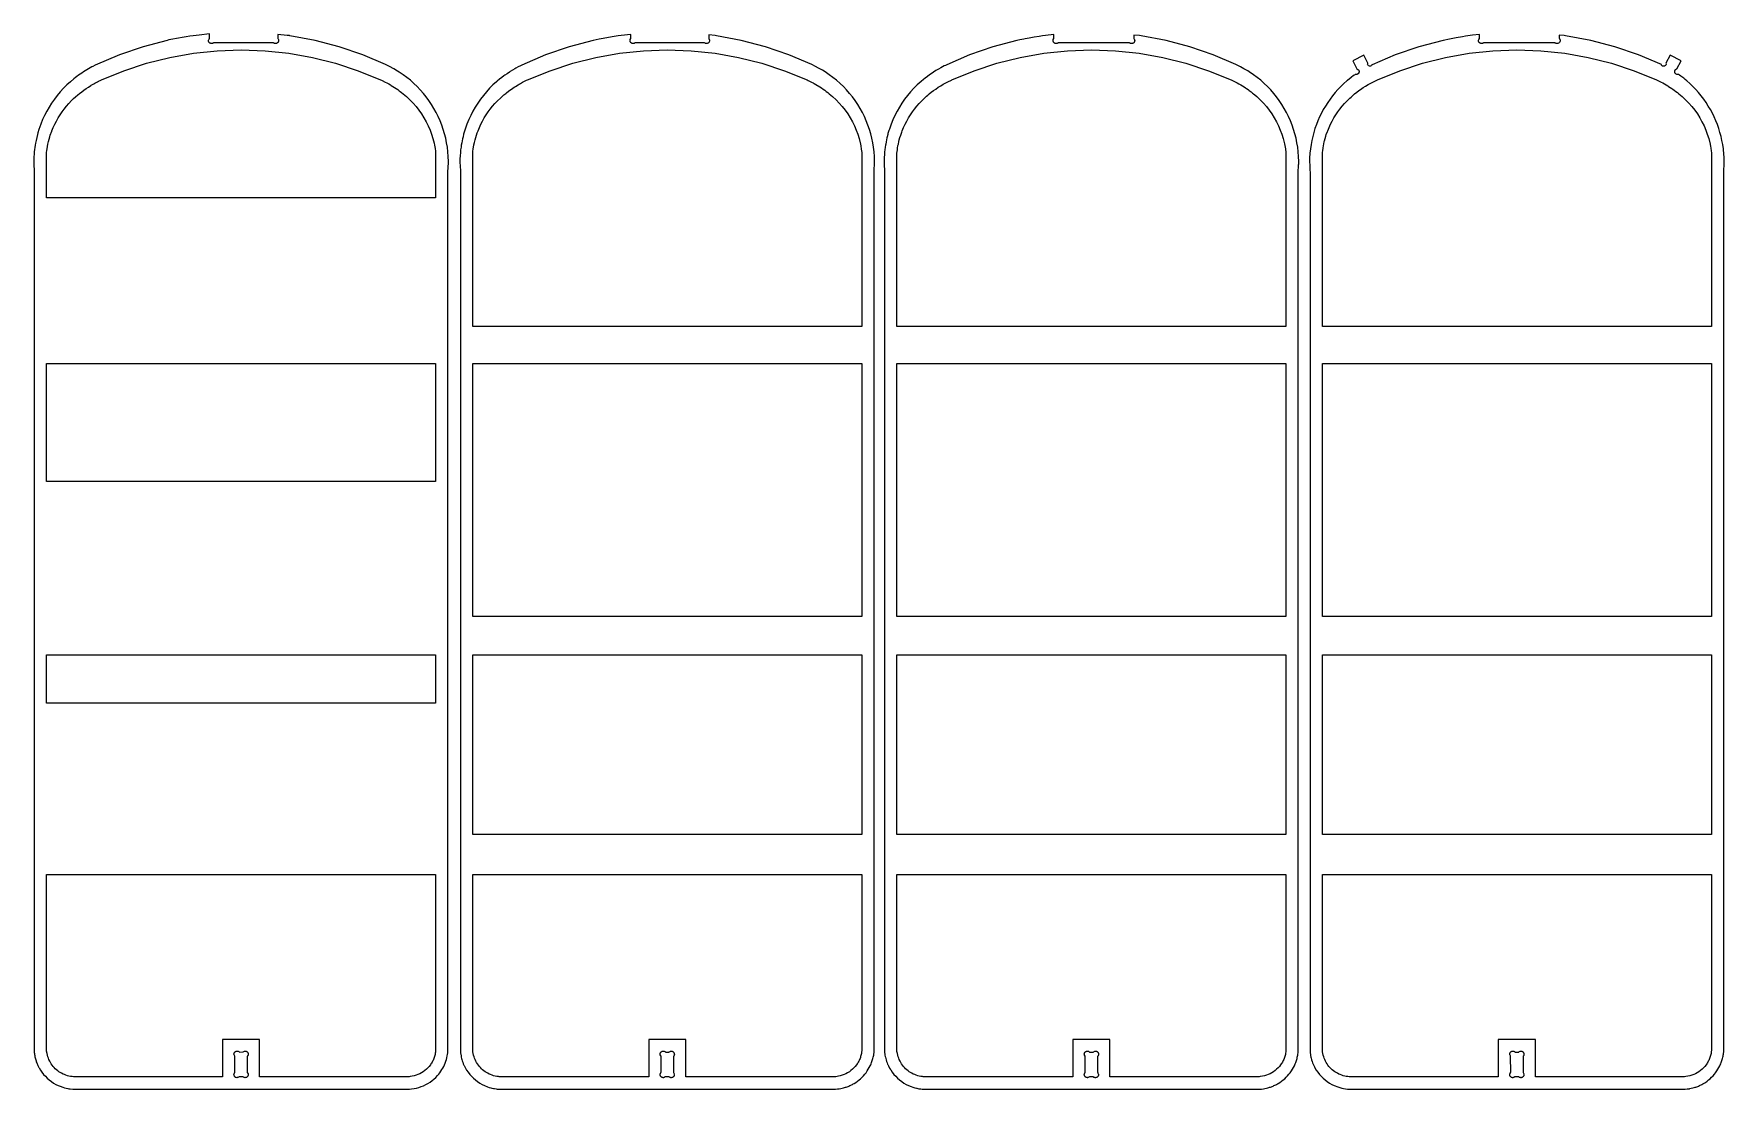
# Model space of a CAD drawing. Extents: x 104.9 to 190.6, y -82.9 to -13.6.
# Drawn here: x 104.91 to 138.97, y -82.93 to -61.69 of the extents above; entities that cross this region are included whole.
import ezdxf

# ---------------------------------------------------------------- set-up
doc = ezdxf.new("R2010")
doc.units = 0
doc.layers.get('0').update_dxf_attribs({"linetype": 'CONTINUOUS'})
doc.layers.add('SECTIONCUTEDGES', color=18, linetype='CONTINUOUS')

msp = doc.modelspace()

# ---------------------------------------------------------------- linework, layer by layer
for points in [[(113.755, -73.418), (113.755, -68.323), (121.591, -68.323), (121.591, -73.418)], [(113.755, -77.804), (113.755, -74.188), (121.591, -74.188), (121.59, -77.804)]]:
    msp.add_lwpolyline(points, close=True)
at = {"layer": 'SECTIONCUTEDGES'}
for points in [[(105.459, -82.882), (105.475, -82.888), (105.497, -82.895), (105.532, -82.906), (105.56, -82.913), (105.598, -82.921), (105.616, -82.924), (105.645, -82.928), (105.697, -82.933), (112.477, -82.933), (112.522, -82.929), (112.571, -82.922), (112.62, -82.912), (112.669, -82.898), (112.716, -82.882), (112.762, -82.863), (112.807, -82.842), (112.851, -82.817), (112.893, -82.79), (112.934, -82.761), (112.972, -82.729), (113.009, -82.695), (113.044, -82.659), (113.068, -82.63), (113.091, -82.601), (113.112, -82.571), (113.133, -82.54), (113.152, -82.508), (113.169, -82.475), (113.185, -82.441), (113.199, -82.407), (113.212, -82.372), (113.224, -82.336), (113.234, -82.3), (113.242, -82.264), (113.247, -82.234), (113.252, -82.204), (113.254, -82.191), (113.254, -82.181), (113.254, -64.462), (113.255, -64.443), (113.257, -64.397), (113.26, -64.351), (113.263, -64.304), (113.264, -64.258), (113.261, -64.156), (113.254, -64.064), (113.243, -63.971), (113.228, -63.88), (113.209, -63.789), (113.187, -63.699), (113.16, -63.61), (113.13, -63.523), (113.096, -63.436), (113.058, -63.352), (113.017, -63.269), (112.972, -63.187), (112.924, -63.108), (112.872, -63.031), (112.818, -62.956), (112.76, -62.884), (112.698, -62.814), (112.634, -62.747), (112.568, -62.683), (112.498, -62.622), (112.426, -62.564), (112.351, -62.509), (112.273, -62.456), (112.24, -62.435), (112.162, -62.389), (112.078, -62.345), (111.998, -62.306), (111.537, -62.108), (111.063, -61.945), (110.579, -61.818), (110.071, -61.723), (110.061, -61.722), (110.017, -61.717), (109.826, -61.697), (109.826, -61.778), (109.832, -61.789), (109.84, -61.803), (109.841, -61.805), (109.843, -61.812), (109.844, -61.82), (109.843, -61.829), (109.842, -61.835), (109.84, -61.841), (109.837, -61.847), (109.834, -61.853), (109.828, -61.861), (109.826, -61.864), (109.817, -61.87), (109.808, -61.875), (109.803, -61.878), (109.794, -61.88), (109.786, -61.882), (109.777, -61.882), (109.763, -61.879), (109.755, -61.876), (109.748, -61.873), (109.741, -61.867), (109.737, -61.864), (108.536, -61.864), (108.53, -61.869), (108.524, -61.873), (108.521, -61.875), (108.515, -61.878), (108.509, -61.88), (108.502, -61.881), (108.499, -61.881), (108.492, -61.882), (108.486, -61.881), (108.479, -61.88), (108.472, -61.878), (108.469, -61.877), (108.463, -61.874), (108.457, -61.871), (108.451, -61.866), (108.447, -61.863), (108.445, -61.86), (108.439, -61.852), (108.434, -61.843), (108.433, -61.838), (108.431, -61.829), (108.43, -61.818), (108.431, -61.812), (108.434, -61.802), (108.441, -61.79), (108.448, -61.776), (108.448, -61.686), (108.241, -61.71), (108.122, -61.725), (108.055, -61.734), (107.978, -61.745), (107.902, -61.758), (107.825, -61.771), (107.787, -61.778), (107.712, -61.793), (107.633, -61.809), (107.598, -61.817), (107.111, -61.945), (106.637, -62.108), (106.149, -62.319), (106.101, -62.343), (106.082, -62.353), (106.047, -62.372), (106.013, -62.392), (105.979, -62.412), (105.945, -62.432), (105.911, -62.453), (105.878, -62.475), (105.845, -62.498), (105.813, -62.52), (105.781, -62.544), (105.749, -62.568), (105.718, -62.592), (105.648, -62.65), (105.576, -62.716), (105.509, -62.783), (105.444, -62.853), (105.383, -62.926), (105.325, -63.002), (105.27, -63.08), (105.219, -63.16), (105.171, -63.243), (105.128, -63.328), (105.088, -63.414), (105.052, -63.503), (105.013, -63.614), (104.993, -63.68), (104.984, -63.71), (104.969, -63.771), (104.956, -63.831), (104.946, -63.884), (104.938, -63.928), (104.931, -63.972), (104.926, -64.017), (104.921, -64.062), (104.917, -64.106), (104.913, -64.163), (104.911, -64.221), (104.911, -64.284), (104.913, -64.327), (104.915, -64.361), (104.917, -64.395), (104.92, -64.445), (104.92, -64.462), (104.92, -82.181), (104.921, -82.194), (104.924, -82.217), (104.927, -82.237), (104.93, -82.258), (104.934, -82.279), (104.939, -82.299), (104.944, -82.32), (104.949, -82.34), (104.956, -82.36), (104.962, -82.38), (104.97, -82.4), (104.978, -82.42), (104.986, -82.439), (104.995, -82.459), (105.014, -82.496), (105.017, -82.502), (105.045, -82.548), (105.075, -82.592), (105.108, -82.635), (105.144, -82.674), (105.182, -82.712), (105.223, -82.747), (105.266, -82.779), (105.31, -82.809), (105.357, -82.836), (105.405, -82.86)], [(113.991, -82.86), (114.048, -82.883), (114.088, -82.897), (114.12, -82.906), (114.136, -82.91), (114.173, -82.919), (114.189, -82.922), (114.229, -82.928), (114.245, -82.93), (114.283, -82.933), (121.063, -82.933), (121.105, -82.929), (121.137, -82.925), (121.167, -82.92), (121.197, -82.914), (121.226, -82.907), (121.244, -82.902), (121.262, -82.896), (121.28, -82.89), (121.298, -82.884), (121.316, -82.877), (121.334, -82.87), (121.351, -82.862), (121.368, -82.854), (121.385, -82.846), (121.402, -82.837), (121.419, -82.828), (121.435, -82.818), (121.47, -82.797), (121.503, -82.773), (121.536, -82.748), (121.567, -82.722), (121.597, -82.693), (121.625, -82.664), (121.652, -82.633), (121.677, -82.601), (121.701, -82.567), (121.723, -82.533), (121.743, -82.497), (121.761, -82.461), (121.771, -82.44), (121.78, -82.42), (121.788, -82.399), (121.796, -82.378), (121.803, -82.357), (121.809, -82.335), (121.816, -82.314), (121.821, -82.292), (121.826, -82.27), (121.831, -82.249), (121.834, -82.227), (121.839, -82.198), (121.839, -82.19), (121.84, -82.181), (121.84, -64.462), (121.84, -64.452), (121.843, -64.397), (121.847, -64.332), (121.849, -64.286), (121.849, -64.249), (121.846, -64.156), (121.839, -64.064), (121.829, -63.971), (121.814, -63.88), (121.795, -63.789), (121.772, -63.699), (121.746, -63.61), (121.716, -63.523), (121.682, -63.436), (121.644, -63.352), (121.603, -63.269), (121.558, -63.187), (121.51, -63.108), (121.458, -63.031), (121.403, -62.956), (121.345, -62.884), (121.284, -62.814), (121.22, -62.747), (121.153, -62.683), (121.084, -62.622), (121.011, -62.564), (120.937, -62.509), (120.853, -62.452), (120.798, -62.418), (120.763, -62.398), (120.72, -62.374), (120.658, -62.343), (120.583, -62.306), (120.123, -62.108), (119.649, -61.945), (119.164, -61.818), (118.662, -61.724), (118.638, -61.721), (118.507, -61.707), (118.507, -61.778), (118.508, -61.78), (118.519, -61.799), (118.522, -61.805), (118.524, -61.811), (118.525, -61.818), (118.525, -61.824), (118.525, -61.828), (118.524, -61.834), (118.52, -61.845), (118.518, -61.848), (118.515, -61.854), (118.508, -61.863), (118.497, -61.871), (118.487, -61.877), (118.477, -61.88), (118.475, -61.881), (118.464, -61.882), (118.46, -61.882), (118.449, -61.881), (118.441, -61.879), (118.434, -61.875), (118.426, -61.87), (118.421, -61.866), (118.42, -61.864), (118.419, -61.864), (117.027, -61.864), (117.021, -61.87), (117.015, -61.874), (117.011, -61.876), (117.007, -61.878), (117.003, -61.879), (116.998, -61.88), (116.994, -61.881), (116.989, -61.882), (116.985, -61.882), (116.98, -61.882), (116.976, -61.881), (116.971, -61.88), (116.967, -61.879), (116.957, -61.875), (116.955, -61.874), (116.946, -61.869), (116.94, -61.864), (116.936, -61.858), (116.927, -61.844), (116.926, -61.842), (116.924, -61.833), (116.923, -61.828), (116.922, -61.82), (116.923, -61.815), (116.925, -61.805), (116.927, -61.8), (116.94, -61.778), (116.94, -61.776), (116.94, -61.696), (116.747, -61.72), (116.684, -61.729), (116.6, -61.741), (116.49, -61.758), (116.38, -61.777), (116.3, -61.792), (116.182, -61.817), (115.697, -61.945), (115.223, -62.108), (114.743, -62.315), (114.715, -62.329), (114.668, -62.353), (114.622, -62.379), (114.605, -62.388), (114.556, -62.416), (114.508, -62.446), (114.492, -62.456), (114.445, -62.488), (114.399, -62.52), (114.383, -62.532), (114.338, -62.566), (114.293, -62.601), (114.245, -62.641), (114.234, -62.651), (114.162, -62.716), (114.094, -62.783), (114.03, -62.853), (113.968, -62.926), (113.91, -63.002), (113.856, -63.08), (113.805, -63.16), (113.757, -63.243), (113.713, -63.328), (113.673, -63.414), (113.638, -63.503), (113.602, -63.603), (113.589, -63.644), (113.571, -63.705), (113.558, -63.757), (113.548, -63.799), (113.539, -63.841), (113.531, -63.883), (113.524, -63.926), (113.518, -63.968), (113.51, -64.024), (113.505, -64.08), (113.5, -64.137), (113.497, -64.211), (113.497, -64.229), (113.497, -64.292), (113.499, -64.331), (113.502, -64.379), (113.504, -64.416), (113.506, -64.471), (113.507, -82.194), (113.508, -82.209), (113.511, -82.225), (113.518, -82.268), (113.522, -82.288), (113.529, -82.316), (113.534, -82.336), (113.543, -82.364), (113.552, -82.392), (113.563, -82.42), (113.575, -82.447), (113.579, -82.456), (113.593, -82.483), (113.606, -82.507), (113.616, -82.524), (113.631, -82.548), (113.661, -82.592), (113.694, -82.635), (113.73, -82.674), (113.768, -82.712), (113.809, -82.747), (113.851, -82.779), (113.896, -82.809), (113.942, -82.836)], [(122.536, -82.86), (122.588, -82.881), (122.623, -82.893), (122.658, -82.904), (122.696, -82.914), (122.703, -82.916), (122.742, -82.923), (122.782, -82.929), (122.806, -82.932), (122.827, -82.933), (129.609, -82.933), (129.629, -82.932), (129.647, -82.93), (129.682, -82.925), (129.712, -82.92), (129.742, -82.914), (129.771, -82.907), (129.789, -82.902), (129.807, -82.896), (129.825, -82.89), (129.843, -82.884), (129.861, -82.877), (129.879, -82.87), (129.896, -82.862), (129.913, -82.854), (129.93, -82.846), (129.947, -82.837), (129.964, -82.828), (129.98, -82.818), (130.015, -82.797), (130.048, -82.773), (130.081, -82.748), (130.112, -82.722), (130.142, -82.693), (130.17, -82.664), (130.197, -82.633), (130.222, -82.601), (130.246, -82.567), (130.268, -82.533), (130.288, -82.497), (130.306, -82.461), (130.316, -82.44), (130.325, -82.42), (130.333, -82.399), (130.341, -82.378), (130.348, -82.357), (130.355, -82.335), (130.361, -82.314), (130.366, -82.292), (130.371, -82.27), (130.376, -82.249), (130.379, -82.227), (130.383, -82.202), (130.385, -82.183), (130.385, -64.462), (130.386, -64.434), (130.389, -64.378), (130.393, -64.323), (130.394, -64.304), (130.394, -64.258), (130.391, -64.156), (130.384, -64.064), (130.374, -63.971), (130.359, -63.88), (130.34, -63.789), (130.318, -63.699), (130.291, -63.61), (130.261, -63.523), (130.227, -63.436), (130.189, -63.352), (130.148, -63.269), (130.103, -63.187), (130.055, -63.108), (130.003, -63.031), (129.948, -62.956), (129.89, -62.884), (129.829, -62.814), (129.765, -62.747), (129.698, -62.683), (129.629, -62.622), (129.557, -62.564), (129.482, -62.509), (129.393, -62.449), (129.369, -62.434), (129.29, -62.388), (129.224, -62.353), (129.184, -62.333), (129.128, -62.306), (128.672, -62.11), (128.203, -61.947), (127.723, -61.82), (127.221, -61.726), (127.188, -61.721), (127.072, -61.71), (127.072, -61.776), (127.073, -61.778), (127.082, -61.794), (127.086, -61.803), (127.089, -61.811), (127.09, -61.818), (127.09, -61.824), (127.089, -61.832), (127.086, -61.841), (127.083, -61.849), (127.081, -61.853), (127.076, -61.86), (127.07, -61.866), (127.063, -61.871), (127.055, -61.876), (127.047, -61.879), (127.043, -61.88), (127.034, -61.882), (127.026, -61.882), (127.016, -61.881), (127.007, -61.879), (126.997, -61.874), (126.993, -61.872), (126.987, -61.867), (126.985, -61.864), (126.983, -61.864), (125.55, -61.864), (125.545, -61.869), (125.542, -61.872), (125.535, -61.875), (125.528, -61.878), (125.52, -61.881), (125.513, -61.882), (125.505, -61.882), (125.497, -61.881), (125.489, -61.879), (125.482, -61.876), (125.475, -61.873), (125.468, -61.868), (125.462, -61.863), (125.456, -61.855), (125.452, -61.848), (125.448, -61.841), (125.446, -61.833), (125.446, -61.831), (125.445, -61.824), (125.445, -61.817), (125.445, -61.815), (125.447, -61.808), (125.45, -61.8), (125.462, -61.78), (125.463, -61.776), (125.463, -61.699), (125.406, -61.706), (125.23, -61.728), (125.168, -61.737), (125.065, -61.753), (124.962, -61.77), (124.881, -61.785), (124.855, -61.79), (124.777, -61.806), (124.712, -61.82), (124.232, -61.947), (123.763, -62.11), (123.304, -62.308), (123.276, -62.321), (123.252, -62.333), (123.182, -62.37), (123.134, -62.397), (123.085, -62.427), (123.037, -62.457), (122.99, -62.488), (122.959, -62.51), (122.913, -62.543), (122.867, -62.578), (122.838, -62.602), (122.787, -62.644), (122.707, -62.716), (122.639, -62.783), (122.575, -62.853), (122.513, -62.926), (122.455, -63.002), (122.401, -63.08), (122.349, -63.16), (122.302, -63.243), (122.258, -63.328), (122.218, -63.415), (122.183, -63.503), (122.147, -63.603), (122.137, -63.633), (122.119, -63.695), (122.114, -63.716), (122.103, -63.757), (122.098, -63.778), (122.089, -63.82), (122.08, -63.862), (122.073, -63.904), (122.069, -63.926), (122.063, -63.968), (122.056, -64.024), (122.052, -64.061), (122.047, -64.118), (122.043, -64.174), (122.042, -64.238), (122.042, -64.283), (122.042, -64.301), (122.045, -64.346), (122.049, -64.416), (122.051, -64.471), (122.052, -82.19), (122.057, -82.236), (122.059, -82.247), (122.065, -82.278), (122.067, -82.288), (122.074, -82.316), (122.082, -82.345), (122.091, -82.373), (122.101, -82.401), (122.112, -82.429), (122.116, -82.438), (122.129, -82.465), (122.152, -82.51), (122.169, -82.539), (122.175, -82.547), (122.206, -82.592), (122.239, -82.635), (122.275, -82.674), (122.313, -82.712), (122.354, -82.747), (122.396, -82.779), (122.441, -82.809), (122.488, -82.836)], [(131.107, -82.86), (131.181, -82.889), (131.222, -82.902), (131.26, -82.912), (131.298, -82.92), (131.337, -82.927), (131.377, -82.932), (131.399, -82.933), (138.181, -82.933), (138.221, -82.929), (138.234, -82.928), (138.264, -82.924), (138.274, -82.922), (138.303, -82.916), (138.333, -82.909), (138.361, -82.902), (138.379, -82.896), (138.397, -82.89), (138.415, -82.884), (138.432, -82.877), (138.45, -82.87), (138.467, -82.862), (138.485, -82.854), (138.502, -82.846), (138.518, -82.837), (138.535, -82.828), (138.552, -82.818), (138.586, -82.797), (138.62, -82.773), (138.652, -82.748), (138.683, -82.722), (138.713, -82.693), (138.741, -82.664), (138.768, -82.633), (138.793, -82.601), (138.817, -82.567), (138.839, -82.533), (138.859, -82.497), (138.878, -82.461), (138.887, -82.44), (138.896, -82.42), (138.904, -82.399), (138.912, -82.378), (138.919, -82.357), (138.926, -82.335), (138.932, -82.314), (138.938, -82.292), (138.943, -82.27), (138.947, -82.249), (138.951, -82.227), (138.954, -82.204), (138.956, -82.186), (138.956, -82.181), (138.956, -64.462), (138.958, -64.406), (138.962, -64.351), (138.965, -64.304), (138.966, -64.258), (138.963, -64.162), (138.96, -64.116), (138.949, -63.999), (138.937, -63.916), (138.921, -63.834), (138.903, -63.753), (138.881, -63.672), (138.857, -63.593), (138.829, -63.514), (138.798, -63.436), (138.765, -63.36), (138.728, -63.285), (138.688, -63.212), (138.646, -63.14), (138.601, -63.069), (138.553, -63.001), (138.503, -62.935), (138.45, -62.87), (138.394, -62.808), (138.337, -62.747), (138.276, -62.689), (138.214, -62.634), (138.181, -62.606), (138.15, -62.581), (138.094, -62.538), (138.064, -62.518), (138.045, -62.508), (138.044, -62.508), (138.027, -62.506), (138.012, -62.503), (138.001, -62.499), (137.995, -62.495), (137.991, -62.492), (137.987, -62.489), (137.984, -62.485), (137.98, -62.481), (137.978, -62.477), (137.975, -62.472), (137.973, -62.468), (137.972, -62.463), (137.971, -62.458), (137.97, -62.453), (137.969, -62.448), (137.97, -62.443), (137.97, -62.438), (137.971, -62.433), (137.973, -62.428), (137.974, -62.423), (137.977, -62.419), (137.979, -62.414), (137.982, -62.41), (137.985, -62.406), (137.989, -62.403), (137.993, -62.4), (137.997, -62.397), (138.006, -62.392), (138.012, -62.391), (138.014, -62.39), (138.096, -62.23), (137.875, -62.115), (137.792, -62.275), (137.794, -62.288), (137.794, -62.3), (137.789, -62.312), (137.782, -62.323), (137.773, -62.331), (137.761, -62.337), (137.749, -62.339), (137.736, -62.338), (137.724, -62.334), (137.714, -62.327), (137.705, -62.317), (137.7, -62.306), (137.239, -62.108), (136.765, -61.945), (136.281, -61.818), (135.771, -61.723), (135.742, -61.72), (135.643, -61.71), (135.643, -61.777), (135.645, -61.781), (135.655, -61.799), (135.658, -61.805), (135.659, -61.808), (135.66, -61.814), (135.661, -61.82), (135.661, -61.826), (135.66, -61.832), (135.657, -61.84), (135.653, -61.85), (135.647, -61.859), (135.642, -61.864), (135.627, -61.875), (135.616, -61.879), (135.61, -61.881), (135.6, -61.882), (135.594, -61.882), (135.584, -61.881), (135.572, -61.876), (135.562, -61.871), (135.554, -61.864), (134.122, -61.864), (134.12, -61.865), (134.115, -61.87), (134.108, -61.874), (134.103, -61.877), (134.098, -61.879), (134.093, -61.88), (134.087, -61.881), (134.082, -61.882), (134.076, -61.882), (134.071, -61.881), (134.065, -61.88), (134.06, -61.879), (134.055, -61.877), (134.05, -61.875), (134.045, -61.872), (134.041, -61.869), (134.036, -61.865), (134.032, -61.861), (134.029, -61.857), (134.026, -61.853), (134.023, -61.848), (134.02, -61.843), (134.019, -61.837), (134.017, -61.832), (134.016, -61.827), (134.016, -61.813), (134.021, -61.8), (134.034, -61.777), (134.034, -61.776), (134.034, -61.699), (133.898, -61.715), (133.752, -61.735), (133.693, -61.744), (133.565, -61.765), (133.429, -61.79), (133.302, -61.817), (132.813, -61.945), (132.34, -62.108), (131.874, -62.308), (131.867, -62.312), (131.86, -62.322), (131.852, -62.329), (131.842, -62.335), (131.831, -62.337), (131.819, -62.337), (131.808, -62.333), (131.799, -62.327), (131.791, -62.319), (131.786, -62.309), (131.783, -62.297), (131.784, -62.286), (131.787, -62.275), (131.705, -62.115), (131.483, -62.23), (131.565, -62.389), (131.567, -62.391), (131.585, -62.402), (131.596, -62.411), (131.597, -62.412), (131.603, -62.42), (131.606, -62.428), (131.609, -62.436), (131.61, -62.446), (131.609, -62.455), (131.608, -62.462), (131.606, -62.467), (131.604, -62.471), (131.602, -62.475), (131.6, -62.479), (131.597, -62.483), (131.595, -62.486), (131.591, -62.489), (131.588, -62.492), (131.584, -62.495), (131.58, -62.498), (131.573, -62.501), (131.563, -62.504), (131.559, -62.505), (131.549, -62.505), (131.537, -62.505), (131.532, -62.507), (131.515, -62.517), (131.501, -62.526), (131.451, -62.564), (131.377, -62.623), (131.365, -62.634), (131.302, -62.689), (131.242, -62.747), (131.184, -62.808), (131.129, -62.87), (131.076, -62.935), (131.026, -63.001), (130.978, -63.069), (130.933, -63.14), (130.89, -63.212), (130.851, -63.285), (130.814, -63.36), (130.781, -63.436), (130.75, -63.514), (130.722, -63.593), (130.697, -63.672), (130.676, -63.753), (130.657, -63.834), (130.642, -63.916), (130.63, -63.999), (130.621, -64.086), (130.614, -64.189), (130.613, -64.221), (130.613, -64.275), (130.615, -64.318), (130.621, -64.433), (130.622, -64.471), (130.623, -82.185), (130.624, -82.202), (130.629, -82.236), (130.631, -82.252), (130.638, -82.288), (130.643, -82.307), (130.65, -82.336), (130.653, -82.345), (130.662, -82.373), (130.672, -82.401), (130.684, -82.429), (130.696, -82.456), (130.709, -82.483), (130.719, -82.502), (130.747, -82.548), (130.777, -82.592), (130.811, -82.635), (130.846, -82.674), (130.885, -82.712), (130.925, -82.747), (130.968, -82.779), (131.013, -82.809), (131.059, -82.836)], [(105.17, -64.987), (105.17, -64.075), (105.174, -64.037), (105.179, -64.001), (105.187, -63.952), (105.197, -63.904), (105.208, -63.856), (105.221, -63.805), (105.234, -63.76), (105.244, -63.726), (105.272, -63.647), (105.276, -63.636), (105.304, -63.57), (105.333, -63.505), (105.366, -63.441), (105.401, -63.379), (105.439, -63.318), (105.48, -63.258), (105.523, -63.2), (105.568, -63.143), (105.615, -63.089), (105.67, -63.031), (105.712, -62.99), (105.753, -62.952), (105.796, -62.915), (105.832, -62.885), (105.876, -62.851), (105.92, -62.818), (105.965, -62.786), (106.01, -62.757), (106.06, -62.726), (106.07, -62.72), (106.121, -62.69), (106.142, -62.679), (106.194, -62.651), (106.215, -62.641), (106.245, -62.626), (106.277, -62.612), (106.727, -62.428), (107.184, -62.279), (107.65, -62.162), (108.125, -62.078), (108.605, -62.027), (109.087, -62.01), (109.57, -62.027), (110.049, -62.078), (110.524, -62.162), (110.991, -62.279), (111.447, -62.428), (111.93, -62.626), (111.992, -62.657), (112.026, -62.675), (112.061, -62.694), (112.095, -62.714), (112.112, -62.724), (112.145, -62.744), (112.178, -62.766), (112.211, -62.787), (112.242, -62.809), (112.274, -62.832), (112.289, -62.844), (112.32, -62.867), (112.35, -62.892), (112.384, -62.92), (112.418, -62.949), (112.487, -63.014), (112.552, -63.081), (112.613, -63.151), (112.669, -63.223), (112.723, -63.299), (112.771, -63.377), (112.816, -63.457), (112.857, -63.539), (112.893, -63.623), (112.924, -63.708), (112.951, -63.795), (112.975, -63.889), (112.983, -63.93), (112.994, -63.992), (113.002, -64.048), (113.005, -64.077), (113.005, -64.987)], [(113.755, -67.58), (113.756, -64.073), (113.758, -64.057), (113.765, -64.001), (113.77, -63.969), (113.779, -63.92), (113.79, -63.872), (113.803, -63.817), (113.816, -63.771), (113.83, -63.726), (113.845, -63.682), (113.862, -63.636), (113.889, -63.57), (113.919, -63.505), (113.952, -63.441), (113.987, -63.379), (114.025, -63.318), (114.065, -63.258), (114.108, -63.2), (114.153, -63.143), (114.201, -63.089), (114.251, -63.036), (114.31, -62.978), (114.324, -62.965), (114.36, -62.933), (114.382, -62.915), (114.418, -62.885), (114.432, -62.874), (114.476, -62.84), (114.521, -62.807), (114.536, -62.797), (114.586, -62.763), (114.616, -62.744), (114.666, -62.714), (114.686, -62.702), (114.717, -62.685), (114.759, -62.662), (114.839, -62.622), (114.858, -62.614), (115.313, -62.428), (115.769, -62.279), (116.236, -62.162), (116.711, -62.078), (117.191, -62.027), (117.673, -62.01), (118.155, -62.027), (118.635, -62.078), (119.11, -62.162), (119.576, -62.279), (120.033, -62.428), (120.491, -62.615), (120.51, -62.624), (120.577, -62.657), (120.612, -62.675), (120.629, -62.685), (120.663, -62.704), (120.697, -62.724), (120.714, -62.734), (120.747, -62.755), (120.78, -62.776), (120.812, -62.798), (120.844, -62.821), (120.875, -62.844), (120.906, -62.867), (120.936, -62.892), (120.97, -62.92), (121, -62.946), (121.073, -63.014), (121.137, -63.081), (121.198, -63.151), (121.255, -63.223), (121.308, -63.299), (121.357, -63.377), (121.402, -63.457), (121.442, -63.539), (121.478, -63.623), (121.51, -63.708), (121.537, -63.795), (121.564, -63.907), (121.571, -63.942), (121.582, -64.011), (121.591, -64.078), (121.591, -67.581)], [(122.3, -67.581), (122.301, -64.075), (122.302, -64.063), (122.308, -64.017), (122.313, -63.985), (122.321, -63.936), (122.328, -63.904), (122.338, -63.856), (122.348, -63.817), (122.361, -63.771), (122.375, -63.726), (122.396, -63.665), (122.405, -63.64), (122.434, -63.57), (122.464, -63.505), (122.497, -63.441), (122.532, -63.379), (122.57, -63.318), (122.61, -63.258), (122.653, -63.2), (122.699, -63.143), (122.746, -63.089), (122.799, -63.033), (122.832, -63), (122.869, -62.965), (122.898, -62.94), (122.92, -62.921), (122.948, -62.897), (122.992, -62.862), (123.036, -62.829), (123.081, -62.797), (123.131, -62.763), (123.181, -62.732), (123.231, -62.702), (123.283, -62.673), (123.325, -62.651), (123.397, -62.616), (123.405, -62.613), (123.858, -62.428), (124.314, -62.279), (124.781, -62.162), (125.256, -62.078), (125.736, -62.027), (126.218, -62.01), (126.7, -62.027), (127.18, -62.078), (127.655, -62.162), (128.122, -62.279), (128.578, -62.428), (129.033, -62.614), (129.058, -62.625), (129.076, -62.634), (129.112, -62.652), (129.157, -62.675), (129.191, -62.694), (129.225, -62.714), (129.259, -62.734), (129.292, -62.755), (129.325, -62.776), (129.341, -62.787), (129.373, -62.809), (129.389, -62.821), (129.42, -62.844), (129.436, -62.855), (129.466, -62.879), (129.481, -62.892), (129.511, -62.916), (129.55, -62.95), (129.618, -63.014), (129.682, -63.081), (129.743, -63.151), (129.8, -63.223), (129.853, -63.299), (129.902, -63.377), (129.947, -63.457), (129.987, -63.539), (130.023, -63.623), (130.055, -63.708), (130.082, -63.795), (130.108, -63.901), (130.115, -63.936), (130.126, -64.001), (130.136, -64.077), (130.136, -67.581)], [(130.872, -67.58), (130.872, -64.078), (130.877, -64.034), (130.884, -63.985), (130.893, -63.936), (130.899, -63.904), (130.91, -63.856), (130.914, -63.84), (130.926, -63.794), (130.939, -63.748), (130.95, -63.714), (130.971, -63.655), (130.979, -63.636), (131.006, -63.57), (131.036, -63.505), (131.068, -63.441), (131.104, -63.379), (131.141, -63.318), (131.182, -63.258), (131.225, -63.2), (131.27, -63.143), (131.318, -63.089), (131.367, -63.036), (131.401, -63.003), (131.426, -62.978), (131.448, -62.959), (131.498, -62.915), (131.52, -62.897), (131.563, -62.862), (131.607, -62.829), (131.637, -62.807), (131.693, -62.769), (131.742, -62.738), (131.792, -62.708), (131.834, -62.685), (131.886, -62.657), (131.953, -62.624), (131.978, -62.612), (132.429, -62.428), (132.886, -62.279), (133.353, -62.162), (133.827, -62.078), (134.307, -62.027), (134.789, -62.01), (135.272, -62.027), (135.752, -62.078), (136.226, -62.162), (136.693, -62.279), (137.149, -62.428), (137.605, -62.614), (137.618, -62.62), (137.668, -62.644), (137.694, -62.657), (137.728, -62.675), (137.763, -62.694), (137.797, -62.714), (137.83, -62.734), (137.847, -62.744), (137.88, -62.766), (137.913, -62.787), (137.929, -62.798), (137.96, -62.821), (137.992, -62.844), (138.022, -62.867), (138.053, -62.892), (138.086, -62.92), (138.122, -62.95), (138.189, -63.014), (138.254, -63.081), (138.315, -63.151), (138.372, -63.223), (138.425, -63.299), (138.474, -63.377), (138.518, -63.457), (138.559, -63.539), (138.595, -63.623), (138.626, -63.708), (138.653, -63.795), (138.681, -63.907), (138.69, -63.954), (138.695, -63.982), (138.704, -64.048), (138.707, -64.078), (138.707, -67.581)], [(105.168, -70.7), (105.168, -68.323), (113.005, -68.323), (113.005, -70.7)], [(122.3, -73.418), (122.3, -68.321), (130.136, -68.323), (130.136, -73.418)], [(130.872, -73.418), (130.872, -68.323), (138.707, -68.323), (138.707, -73.418)], [(105.17, -75.159), (105.17, -74.188), (113.005, -74.188), (113.005, -75.159)], [(122.3, -77.804), (122.3, -74.188), (130.136, -74.188), (130.136, -77.804)], [(130.872, -77.803), (130.872, -74.188), (138.707, -74.188), (138.707, -77.804)], [(105.5, -82.629), (105.472, -82.614), (105.444, -82.598), (105.418, -82.581), (105.392, -82.562), (105.368, -82.542), (105.344, -82.521), (105.322, -82.498), (105.301, -82.474), (105.282, -82.449), (105.263, -82.423), (105.246, -82.396), (105.231, -82.368), (105.217, -82.339), (105.205, -82.309), (105.194, -82.279), (105.186, -82.249), (105.178, -82.218), (105.17, -82.168), (105.17, -82.161), (105.17, -78.61), (113.005, -78.61), (113.005, -82.163), (113.004, -82.173), (113.002, -82.187), (112.999, -82.208), (112.994, -82.234), (112.989, -82.254), (112.984, -82.275), (112.977, -82.295), (112.97, -82.315), (112.962, -82.334), (112.954, -82.353), (112.944, -82.372), (112.934, -82.391), (112.923, -82.409), (112.912, -82.426), (112.9, -82.444), (112.875, -82.475), (112.848, -82.505), (112.819, -82.533), (112.788, -82.559), (112.755, -82.582), (112.721, -82.604), (112.686, -82.623), (112.65, -82.64), (112.612, -82.654), (112.573, -82.665), (112.534, -82.674), (112.491, -82.681), (112.473, -82.683), (112.462, -82.684), (109.461, -82.684), (109.461, -81.935), (108.713, -81.935), (108.713, -82.684), (105.709, -82.683), (105.682, -82.681), (105.65, -82.676), (105.619, -82.67), (105.588, -82.662), (105.558, -82.653), (105.529, -82.641)], [(114.144, -82.653), (114.114, -82.641), (114.085, -82.629), (114.057, -82.614), (114.03, -82.598), (114.003, -82.581), (113.978, -82.562), (113.953, -82.542), (113.93, -82.521), (113.908, -82.498), (113.887, -82.474), (113.867, -82.449), (113.849, -82.423), (113.832, -82.396), (113.817, -82.368), (113.803, -82.339), (113.791, -82.309), (113.78, -82.279), (113.771, -82.249), (113.764, -82.218), (113.757, -82.181), (113.756, -82.166), (113.755, -82.161), (113.755, -78.61), (121.59, -78.61), (121.59, -82.17), (121.588, -82.184), (121.586, -82.199), (121.584, -82.213), (121.58, -82.234), (121.575, -82.254), (121.569, -82.275), (121.563, -82.295), (121.556, -82.315), (121.548, -82.334), (121.539, -82.353), (121.53, -82.372), (121.52, -82.391), (121.509, -82.409), (121.497, -82.426), (121.485, -82.444), (121.46, -82.475), (121.433, -82.505), (121.404, -82.533), (121.374, -82.559), (121.341, -82.582), (121.307, -82.604), (121.272, -82.623), (121.235, -82.64), (121.198, -82.654), (121.159, -82.665), (121.12, -82.674), (121.066, -82.682), (121.056, -82.683), (121.047, -82.684), (118.047, -82.684), (118.047, -81.935), (117.299, -81.935), (117.299, -82.684), (114.298, -82.684), (114.283, -82.683), (114.272, -82.681), (114.236, -82.676), (114.205, -82.67), (114.174, -82.662)], [(122.659, -82.641), (122.63, -82.629), (122.602, -82.614), (122.575, -82.598), (122.548, -82.581), (122.523, -82.562), (122.498, -82.542), (122.475, -82.521), (122.453, -82.498), (122.432, -82.474), (122.412, -82.449), (122.394, -82.423), (122.377, -82.396), (122.362, -82.368), (122.348, -82.339), (122.336, -82.309), (122.325, -82.279), (122.316, -82.249), (122.309, -82.218), (122.301, -82.172), (122.3, -82.161), (122.3, -78.61), (130.136, -78.61), (130.135, -82.167), (130.134, -82.176), (130.129, -82.213), (130.125, -82.234), (130.12, -82.254), (130.114, -82.275), (130.108, -82.295), (130.101, -82.315), (130.093, -82.334), (130.084, -82.353), (130.075, -82.372), (130.065, -82.391), (130.054, -82.409), (130.042, -82.426), (130.03, -82.444), (130.005, -82.475), (129.978, -82.505), (129.949, -82.533), (129.919, -82.559), (129.886, -82.582), (129.852, -82.604), (129.817, -82.623), (129.78, -82.64), (129.743, -82.654), (129.704, -82.665), (129.665, -82.674), (129.618, -82.681), (129.6, -82.683), (129.592, -82.684), (126.592, -82.684), (126.592, -81.935), (125.844, -81.935), (125.844, -82.684), (122.84, -82.683), (122.83, -82.683), (122.812, -82.681), (122.781, -82.676), (122.75, -82.67), (122.719, -82.662), (122.689, -82.653)], [(131.231, -82.641), (131.202, -82.629), (131.174, -82.614), (131.146, -82.598), (131.12, -82.581), (131.094, -82.562), (131.07, -82.542), (131.047, -82.521), (131.024, -82.498), (131.003, -82.474), (130.984, -82.449), (130.965, -82.423), (130.949, -82.396), (130.933, -82.368), (130.919, -82.339), (130.907, -82.309), (130.897, -82.279), (130.888, -82.249), (130.88, -82.218), (130.874, -82.182), (130.872, -82.163), (130.872, -78.609), (138.707, -78.61), (138.707, -82.164), (138.706, -82.177), (138.702, -82.202), (138.7, -82.213), (138.696, -82.234), (138.691, -82.254), (138.686, -82.275), (138.679, -82.295), (138.672, -82.315), (138.664, -82.334), (138.656, -82.353), (138.646, -82.372), (138.636, -82.391), (138.625, -82.409), (138.614, -82.426), (138.602, -82.444), (138.577, -82.475), (138.55, -82.505), (138.521, -82.533), (138.49, -82.559), (138.458, -82.582), (138.424, -82.604), (138.388, -82.623), (138.352, -82.64), (138.314, -82.654), (138.276, -82.665), (138.236, -82.674), (138.193, -82.681), (138.169, -82.683), (138.164, -82.684), (135.164, -82.684), (135.164, -81.935), (134.415, -81.935), (134.415, -82.684), (131.411, -82.683), (131.384, -82.681), (131.352, -82.676), (131.321, -82.67), (131.291, -82.662), (131.26, -82.653)], [(108.983, -82.698), (108.977, -82.695), (108.971, -82.691), (108.966, -82.687), (108.961, -82.682), (108.957, -82.677), (108.953, -82.671), (108.951, -82.668), (108.948, -82.661), (108.946, -82.655), (108.945, -82.648), (108.944, -82.641), (108.944, -82.634), (108.945, -82.627), (108.946, -82.624), (108.948, -82.617), (108.951, -82.611), (108.954, -82.605), (108.959, -82.6), (108.961, -82.598), (108.963, -82.595), (108.962, -82.271), (108.955, -82.257), (108.949, -82.245), (108.947, -82.24), (108.945, -82.234), (108.944, -82.229), (108.944, -82.223), (108.945, -82.217), (108.947, -82.209), (108.95, -82.203), (108.952, -82.198), (108.956, -82.193), (108.959, -82.188), (108.963, -82.184), (108.968, -82.18), (108.973, -82.177), (108.978, -82.174), (108.983, -82.171), (108.989, -82.169), (108.995, -82.168), (109.004, -82.167), (109.013, -82.167), (109.022, -82.168), (109.031, -82.171), (109.042, -82.177), (109.047, -82.181), (109.049, -82.184), (109.051, -82.185), (109.127, -82.184), (109.154, -82.17), (109.16, -82.168), (109.162, -82.168), (109.168, -82.167), (109.174, -82.167), (109.18, -82.167), (109.188, -82.17), (109.194, -82.172), (109.199, -82.175), (109.204, -82.178), (109.209, -82.182), (109.213, -82.186), (109.217, -82.19), (109.22, -82.195), (109.223, -82.2), (109.226, -82.206), (109.228, -82.211), (109.229, -82.22), (109.23, -82.229), (109.23, -82.238), (109.228, -82.247), (109.224, -82.257), (109.221, -82.263), (109.218, -82.267), (109.215, -82.27), (109.214, -82.271), (109.212, -82.272), (109.212, -82.596), (109.227, -82.626), (109.229, -82.631), (109.23, -82.637), (109.23, -82.643), (109.23, -82.649), (109.229, -82.654), (109.227, -82.66), (109.225, -82.665), (109.222, -82.671), (109.219, -82.676), (109.215, -82.68), (109.211, -82.685), (109.207, -82.688), (109.202, -82.692), (109.197, -82.695), (109.191, -82.697), (109.186, -82.699), (109.177, -82.701), (109.168, -82.702), (109.159, -82.701), (109.15, -82.699), (109.147, -82.698), (109.135, -82.693), (109.128, -82.687), (109.126, -82.685), (109.124, -82.684), (109.05, -82.684), (109.047, -82.685), (109.038, -82.689), (109.021, -82.698), (109.011, -82.701), (109.001, -82.702), (108.991, -82.7)], [(117.575, -82.699), (117.57, -82.698), (117.566, -82.696), (117.562, -82.694), (117.558, -82.692), (117.554, -82.689), (117.551, -82.686), (117.547, -82.683), (117.544, -82.679), (117.539, -82.672), (117.536, -82.665), (117.533, -82.659), (117.531, -82.649), (117.53, -82.64), (117.53, -82.632), (117.532, -82.623), (117.535, -82.615), (117.537, -82.611), (117.544, -82.6), (117.548, -82.597), (117.548, -82.595), (117.548, -82.272), (117.544, -82.264), (117.533, -82.243), (117.532, -82.237), (117.53, -82.231), (117.53, -82.226), (117.53, -82.22), (117.531, -82.214), (117.533, -82.209), (117.535, -82.203), (117.538, -82.198), (117.541, -82.193), (117.545, -82.188), (117.549, -82.184), (117.554, -82.18), (117.558, -82.177), (117.564, -82.174), (117.569, -82.171), (117.575, -82.169), (117.583, -82.167), (117.592, -82.167), (117.602, -82.167), (117.611, -82.169), (117.622, -82.174), (117.634, -82.183), (117.635, -82.184), (117.637, -82.185), (117.71, -82.185), (117.713, -82.184), (117.731, -82.173), (117.739, -82.169), (117.745, -82.167), (117.751, -82.166), (117.758, -82.166), (117.762, -82.167), (117.767, -82.168), (117.771, -82.169), (117.776, -82.171), (117.78, -82.172), (117.784, -82.175), (117.788, -82.177), (117.792, -82.18), (117.795, -82.183), (117.798, -82.186), (117.801, -82.189), (117.806, -82.196), (117.808, -82.199), (117.811, -82.205), (117.812, -82.208), (117.814, -82.215), (117.815, -82.221), (117.816, -82.228), (117.816, -82.232), (117.815, -82.238), (117.814, -82.245), (117.812, -82.251), (117.809, -82.257), (117.806, -82.263), (117.802, -82.269), (117.798, -82.271), (117.798, -82.273), (117.798, -82.598), (117.805, -82.612), (117.811, -82.623), (117.812, -82.626), (117.814, -82.631), (117.815, -82.637), (117.816, -82.643), (117.816, -82.646), (117.815, -82.651), (117.813, -82.66), (117.81, -82.665), (117.808, -82.671), (117.805, -82.676), (117.801, -82.68), (117.797, -82.685), (117.792, -82.688), (117.787, -82.692), (117.782, -82.695), (117.777, -82.697), (117.771, -82.699), (117.763, -82.701), (117.753, -82.702), (117.747, -82.702), (117.738, -82.7), (117.732, -82.698), (117.721, -82.693), (117.715, -82.689), (117.71, -82.684), (117.709, -82.684), (117.636, -82.684), (117.633, -82.685), (117.609, -82.698), (117.603, -82.701), (117.597, -82.702), (117.59, -82.702), (117.583, -82.701), (117.579, -82.701)], [(126.12, -82.699), (126.115, -82.698), (126.111, -82.696), (126.107, -82.694), (126.103, -82.692), (126.099, -82.689), (126.096, -82.686), (126.092, -82.683), (126.089, -82.679), (126.086, -82.674), (126.079, -82.662), (126.076, -82.649), (126.075, -82.639), (126.075, -82.633), (126.076, -82.628), (126.078, -82.619), (126.083, -82.609), (126.087, -82.602), (126.09, -82.599), (126.093, -82.597), (126.093, -82.595), (126.093, -82.273), (126.093, -82.271), (126.079, -82.246), (126.076, -82.24), (126.076, -82.238), (126.075, -82.231), (126.075, -82.227), (126.075, -82.22), (126.076, -82.216), (126.077, -82.211), (126.079, -82.207), (126.081, -82.203), (126.083, -82.199), (126.085, -82.195), (126.088, -82.191), (126.091, -82.187), (126.094, -82.184), (126.098, -82.181), (126.104, -82.176), (126.11, -82.173), (126.113, -82.172), (126.12, -82.169), (126.126, -82.168), (126.13, -82.167), (126.137, -82.166), (126.143, -82.167), (126.15, -82.168), (126.157, -82.169), (126.163, -82.172), (126.169, -82.175), (126.174, -82.179), (126.177, -82.181), (126.18, -82.184), (126.182, -82.185), (126.255, -82.185), (126.267, -82.179), (126.276, -82.173), (126.284, -82.169), (126.29, -82.167), (126.296, -82.166), (126.303, -82.166), (126.307, -82.167), (126.312, -82.168), (126.316, -82.169), (126.321, -82.171), (126.325, -82.172), (126.329, -82.175), (126.333, -82.177), (126.337, -82.18), (126.34, -82.183), (126.343, -82.186), (126.347, -82.189), (126.351, -82.196), (126.355, -82.202), (126.356, -82.205), (126.358, -82.211), (126.36, -82.218), (126.361, -82.225), (126.361, -82.228), (126.361, -82.235), (126.36, -82.242), (126.358, -82.248), (126.357, -82.251), (126.354, -82.257), (126.351, -82.263), (126.346, -82.269), (126.344, -82.271), (126.343, -82.273), (126.343, -82.597), (126.344, -82.599), (126.35, -82.612), (126.356, -82.623), (126.358, -82.629), (126.359, -82.631), (126.36, -82.637), (126.361, -82.643), (126.361, -82.646), (126.36, -82.651), (126.358, -82.66), (126.356, -82.665), (126.353, -82.671), (126.35, -82.676), (126.346, -82.68), (126.342, -82.685), (126.337, -82.688), (126.332, -82.692), (126.327, -82.695), (126.322, -82.697), (126.316, -82.699), (126.308, -82.701), (126.298, -82.702), (126.292, -82.702), (126.286, -82.701), (126.28, -82.699), (126.269, -82.695), (126.262, -82.69), (126.258, -82.687), (126.256, -82.684), (126.254, -82.684), (126.181, -82.684), (126.178, -82.685), (126.154, -82.698), (126.15, -82.7), (126.144, -82.701), (126.137, -82.702), (126.133, -82.702), (126.129, -82.701), (126.124, -82.701)], [(134.687, -82.698), (134.681, -82.695), (134.675, -82.692), (134.67, -82.688), (134.666, -82.685), (134.663, -82.682), (134.66, -82.678), (134.657, -82.674), (134.655, -82.67), (134.652, -82.666), (134.65, -82.662), (134.649, -82.657), (134.648, -82.652), (134.647, -82.648), (134.646, -82.643), (134.646, -82.635), (134.647, -82.628), (134.649, -82.621), (134.651, -82.615), (134.653, -82.612), (134.656, -82.606), (134.661, -82.599), (134.664, -82.597), (134.665, -82.596), (134.664, -82.271), (134.661, -82.264), (134.651, -82.248), (134.649, -82.242), (134.647, -82.235), (134.646, -82.231), (134.646, -82.225), (134.647, -82.22), (134.648, -82.216), (134.649, -82.211), (134.65, -82.207), (134.652, -82.203), (134.654, -82.199), (134.657, -82.195), (134.659, -82.191), (134.662, -82.187), (134.666, -82.184), (134.669, -82.181), (134.676, -82.176), (134.682, -82.173), (134.688, -82.17), (134.694, -82.168), (134.701, -82.167), (134.705, -82.167), (134.711, -82.166), (134.718, -82.167), (134.725, -82.168), (134.731, -82.17), (134.734, -82.172), (134.74, -82.175), (134.746, -82.179), (134.749, -82.182), (134.752, -82.184), (134.753, -82.185), (134.826, -82.185), (134.831, -82.183), (134.856, -82.17), (134.862, -82.168), (134.867, -82.167), (134.873, -82.167), (134.876, -82.167), (134.882, -82.167), (134.89, -82.17), (134.896, -82.172), (134.901, -82.175), (134.906, -82.178), (134.911, -82.182), (134.915, -82.186), (134.919, -82.19), (134.922, -82.195), (134.925, -82.2), (134.928, -82.206), (134.93, -82.211), (134.932, -82.22), (134.932, -82.229), (134.932, -82.238), (134.93, -82.247), (134.928, -82.253), (134.922, -82.264), (134.917, -82.27), (134.915, -82.271), (134.914, -82.273), (134.915, -82.599), (134.929, -82.623), (134.931, -82.629), (134.932, -82.635), (134.933, -82.642), (134.932, -82.648), (134.931, -82.653), (134.93, -82.657), (134.928, -82.662), (134.927, -82.666), (134.924, -82.67), (134.922, -82.674), (134.919, -82.678), (134.916, -82.681), (134.913, -82.684), (134.91, -82.688), (134.903, -82.692), (134.897, -82.696), (134.894, -82.697), (134.888, -82.699), (134.881, -82.701), (134.874, -82.702), (134.867, -82.702), (134.861, -82.701), (134.854, -82.7), (134.848, -82.698), (134.842, -82.695), (134.836, -82.692), (134.826, -82.684), (134.752, -82.684), (134.744, -82.688), (134.731, -82.695), (134.724, -82.699), (134.716, -82.701), (134.708, -82.702), (134.703, -82.702), (134.696, -82.701), (134.69, -82.699)]]:
    msp.add_lwpolyline(points, close=True, dxfattribs=at)

doc.saveas('drawing.dxf')
